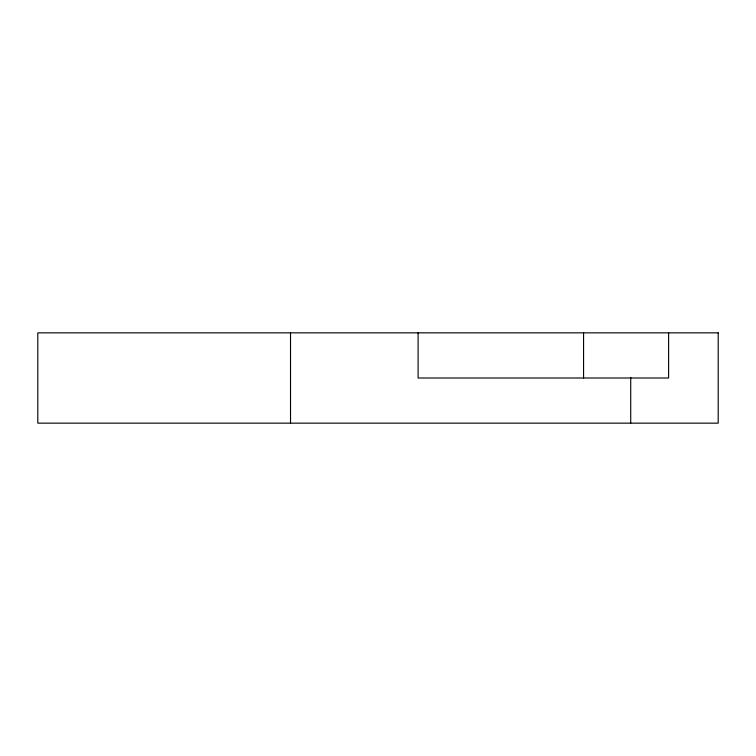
<?xml version="1.0" encoding="UTF-8"?>
<svg xmlns="http://www.w3.org/2000/svg" width="756" height="756" viewBox="0 0 756 756"><rect width="100%" height="100%" fill="white"/><g stroke="black" fill="none" stroke-linecap="round" stroke-linejoin="round"><path stroke-width="1.13" d="M668.616 332.848L668.616 378L418.096 378L418.096 332.848M630.721 377.414L630.721 423.152M583.566 332.848L583.566 378M290.521 332.848L290.521 423.152M718.2 332.848L37.8 332.848L37.8 423.152L718.2 423.152L718.2 332.848"/></g></svg>
